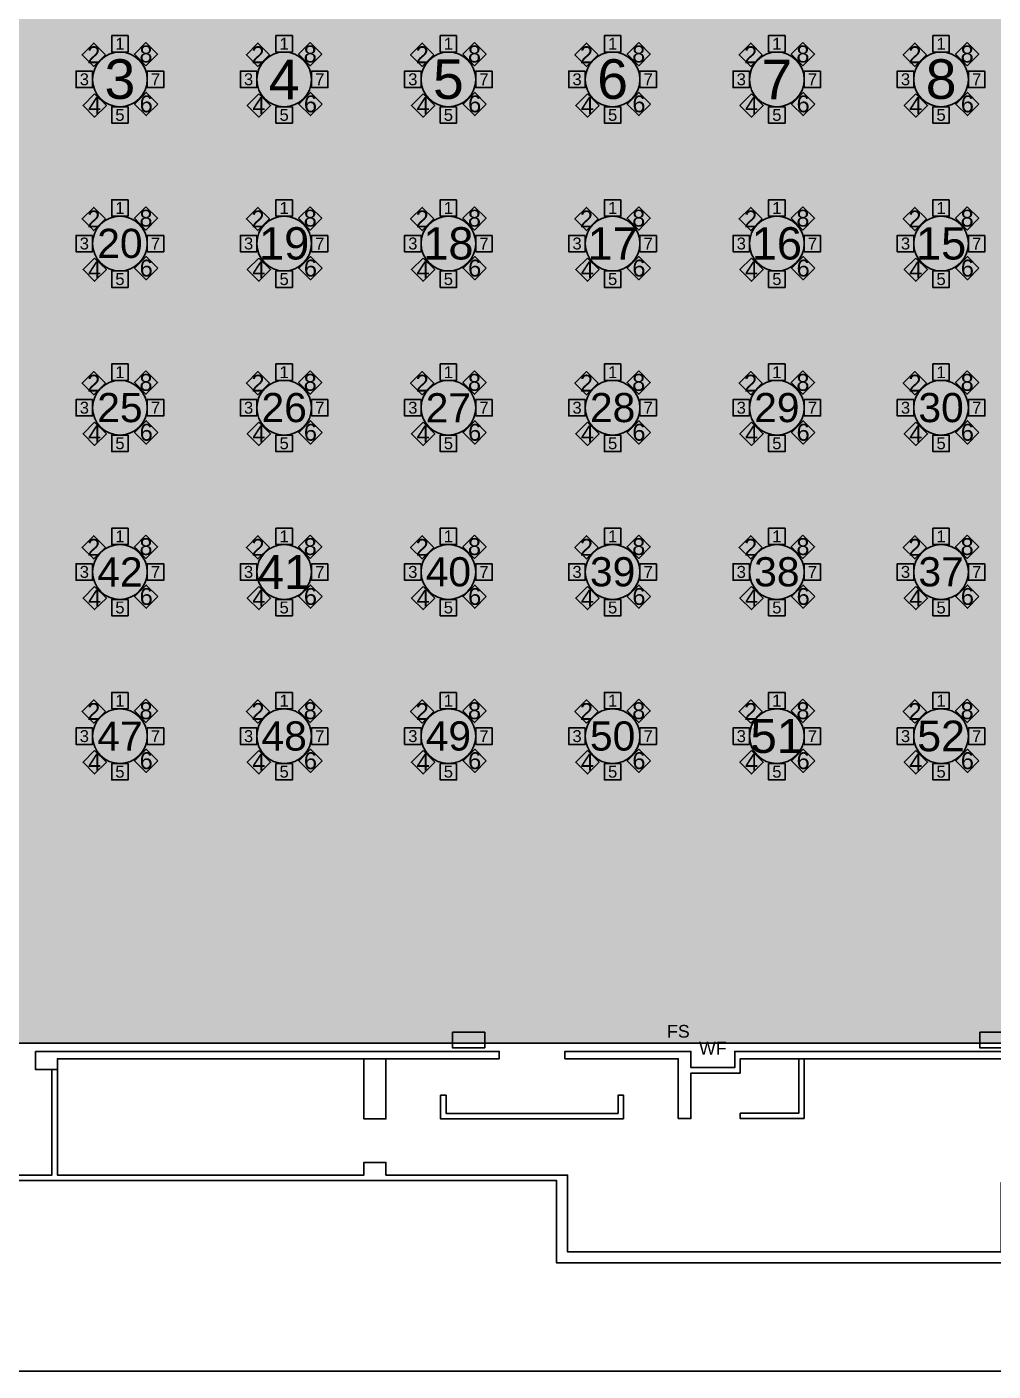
# Model space of a CAD drawing. Header units: feet. Extents: x 280 to 544, y 563 to 815.
# Drawn here: x 345 to 433.2, y 562.8 to 685.6 of the extents above; entities that cross this region are included whole.
import ezdxf
from ezdxf.enums import TextEntityAlignment as Align

# ---------------------------------------------------------------- set-up
doc = ezdxf.new("R2010")
doc.units = ezdxf.units.FT
doc.header["$MEASUREMENT"] = 0
for name, color, linetype in [('[labels]', 7, 'Continuous'), ('Background', 7, 'Continuous'), ('Border', 7, 'Continuous'), ('Building', 7, 'Continuous'), ('Layer 1', 7, 'Continuous')]:
    doc.layers.add(name, color=color, linetype=linetype)
doc.styles.add('Arial', font='Arial.ttf')

msp = doc.modelspace()

# ---------------------------------------------------------------- hatches: boundary and pattern name
at = {"layer": 'Background', "lineweight": 0, "true_color": 0xe6e6e6, "transparency": 33554687}
h = msp.add_hatch(color=254, dxfattribs=at)
h.dxf.hatch_style = 1
h.paths.add_polyline_path([(491.79, 760.88), (310.54, 760.88), (310.54, 592.71), (491.79, 592.71)])
at = {"layer": 'Layer 1', "lineweight": 0, "true_color": 0xd5a6bd, "transparency": 33554687}
h = msp.add_hatch(color=9, dxfattribs=at)
edge = h.paths.add_edge_path(flags=0)
edge.add_ellipse((353.46, 680.76), major_axis=(2.5, 0), ratio=1, start_angle=0.0057, end_angle=360, ccw=False)
edge.add_line((355.96, 680.76), (355.96, 680.76))
h = msp.add_hatch(color=9, dxfattribs=at)
edge = h.paths.add_edge_path(flags=0)
edge.add_ellipse((368.46, 680.76), major_axis=(2.5, 0), ratio=1, start_angle=0.0057, end_angle=360, ccw=False)
edge.add_line((370.96, 680.76), (370.96, 680.76))
h = msp.add_hatch(color=9, dxfattribs=at)
edge = h.paths.add_edge_path(flags=0)
edge.add_ellipse((383.46, 680.76), major_axis=(2.5, 0), ratio=1, start_angle=0.0057, end_angle=360, ccw=False)
edge.add_line((385.96, 680.76), (385.96, 680.76))
h = msp.add_hatch(color=9, dxfattribs=at)
edge = h.paths.add_edge_path(flags=0)
edge.add_ellipse((398.46, 680.76), major_axis=(2.5, 0), ratio=1, start_angle=0.0057, end_angle=360, ccw=False)
edge.add_line((400.96, 680.76), (400.96, 680.76))
h = msp.add_hatch(color=9, dxfattribs=at)
edge = h.paths.add_edge_path(flags=0)
edge.add_ellipse((413.46, 680.76), major_axis=(2.5, 0), ratio=1, start_angle=0.0057, end_angle=360, ccw=False)
edge.add_line((415.96, 680.76), (415.96, 680.76))
h = msp.add_hatch(color=9, dxfattribs=at)
edge = h.paths.add_edge_path(flags=0)
edge.add_ellipse((428.46, 680.76), major_axis=(2.5, 0), ratio=1, start_angle=0.0057, end_angle=360, ccw=False)
edge.add_line((430.96, 680.76), (430.96, 680.76))
h = msp.add_hatch(color=9, dxfattribs=at)
edge = h.paths.add_edge_path(flags=0)
edge.add_ellipse((353.46, 665.76), major_axis=(2.5, 0), ratio=1, start_angle=0.0057, end_angle=360, ccw=False)
edge.add_line((355.96, 665.76), (355.96, 665.76))
h = msp.add_hatch(color=9, dxfattribs=at)
edge = h.paths.add_edge_path(flags=0)
edge.add_ellipse((368.46, 665.76), major_axis=(2.5, 0), ratio=1, start_angle=0.0057, end_angle=360, ccw=False)
edge.add_line((370.96, 665.76), (370.96, 665.76))
h = msp.add_hatch(color=9, dxfattribs=at)
edge = h.paths.add_edge_path(flags=0)
edge.add_ellipse((383.46, 665.76), major_axis=(2.5, 0), ratio=1, start_angle=0.0057, end_angle=360, ccw=False)
edge.add_line((385.96, 665.76), (385.96, 665.76))
h = msp.add_hatch(color=9, dxfattribs=at)
edge = h.paths.add_edge_path(flags=0)
edge.add_ellipse((398.46, 665.76), major_axis=(2.5, 0), ratio=1, start_angle=0.0057, end_angle=360, ccw=False)
edge.add_line((400.96, 665.76), (400.96, 665.76))
h = msp.add_hatch(color=9, dxfattribs=at)
edge = h.paths.add_edge_path(flags=0)
edge.add_ellipse((413.46, 665.76), major_axis=(2.5, 0), ratio=1, start_angle=0.0057, end_angle=360, ccw=False)
edge.add_line((415.96, 665.76), (415.96, 665.76))
h = msp.add_hatch(color=9, dxfattribs=at)
edge = h.paths.add_edge_path(flags=0)
edge.add_ellipse((428.46, 665.76), major_axis=(2.5, 0), ratio=1, start_angle=0.0057, end_angle=360, ccw=False)
edge.add_line((430.96, 665.76), (430.96, 665.76))
h = msp.add_hatch(color=9, dxfattribs=at)
edge = h.paths.add_edge_path(flags=0)
edge.add_ellipse((353.46, 650.76), major_axis=(2.5, 0), ratio=1, start_angle=0.0057, end_angle=360, ccw=False)
edge.add_line((355.96, 650.76), (355.96, 650.76))
h = msp.add_hatch(color=9, dxfattribs=at)
edge = h.paths.add_edge_path(flags=0)
edge.add_ellipse((368.46, 650.76), major_axis=(2.5, 0), ratio=1, start_angle=0.0057, end_angle=360, ccw=False)
edge.add_line((370.96, 650.76), (370.96, 650.76))
h = msp.add_hatch(color=9, dxfattribs=at)
edge = h.paths.add_edge_path(flags=0)
edge.add_ellipse((383.46, 650.76), major_axis=(2.5, 0), ratio=1, start_angle=0.0057, end_angle=360, ccw=False)
edge.add_line((385.96, 650.76), (385.96, 650.76))
h = msp.add_hatch(color=9, dxfattribs=at)
edge = h.paths.add_edge_path(flags=0)
edge.add_ellipse((398.46, 650.76), major_axis=(2.5, 0), ratio=1, start_angle=0.0057, end_angle=360, ccw=False)
edge.add_line((400.96, 650.76), (400.96, 650.76))
h = msp.add_hatch(color=9, dxfattribs=at)
edge = h.paths.add_edge_path(flags=0)
edge.add_ellipse((413.46, 650.76), major_axis=(2.5, 0), ratio=1, start_angle=0.0057, end_angle=360, ccw=False)
edge.add_line((415.96, 650.76), (415.96, 650.76))
h = msp.add_hatch(color=9, dxfattribs=at)
edge = h.paths.add_edge_path(flags=0)
edge.add_ellipse((428.46, 650.76), major_axis=(2.5, 0), ratio=1, start_angle=0.0057, end_angle=360, ccw=False)
edge.add_line((430.96, 650.76), (430.96, 650.76))
h = msp.add_hatch(color=9, dxfattribs=at)
edge = h.paths.add_edge_path(flags=0)
edge.add_ellipse((353.46, 635.76), major_axis=(2.5, 0), ratio=1, start_angle=0.0057, end_angle=360, ccw=False)
edge.add_line((355.96, 635.76), (355.96, 635.76))
h = msp.add_hatch(color=9, dxfattribs=at)
edge = h.paths.add_edge_path(flags=0)
edge.add_ellipse((368.46, 635.76), major_axis=(2.5, 0), ratio=1, start_angle=0.0057, end_angle=360, ccw=False)
edge.add_line((370.96, 635.76), (370.96, 635.76))
h = msp.add_hatch(color=9, dxfattribs=at)
edge = h.paths.add_edge_path(flags=0)
edge.add_ellipse((383.46, 635.76), major_axis=(2.5, 0), ratio=1, start_angle=0.0057, end_angle=360, ccw=False)
edge.add_line((385.96, 635.76), (385.96, 635.76))
h = msp.add_hatch(color=9, dxfattribs=at)
edge = h.paths.add_edge_path(flags=0)
edge.add_ellipse((398.46, 635.76), major_axis=(2.5, 0), ratio=1, start_angle=0.0057, end_angle=360, ccw=False)
edge.add_line((400.96, 635.76), (400.96, 635.76))
h = msp.add_hatch(color=9, dxfattribs=at)
edge = h.paths.add_edge_path(flags=0)
edge.add_ellipse((413.46, 635.76), major_axis=(2.5, 0), ratio=1, start_angle=0.0057, end_angle=360, ccw=False)
edge.add_line((415.96, 635.76), (415.96, 635.76))
h = msp.add_hatch(color=9, dxfattribs=at)
edge = h.paths.add_edge_path(flags=0)
edge.add_ellipse((428.46, 635.76), major_axis=(2.5, 0), ratio=1, start_angle=0.0057, end_angle=360, ccw=False)
edge.add_line((430.96, 635.76), (430.96, 635.76))
h = msp.add_hatch(color=9, dxfattribs=at)
edge = h.paths.add_edge_path(flags=0)
edge.add_ellipse((353.46, 620.76), major_axis=(2.5, 0), ratio=1, start_angle=0.0057, end_angle=360, ccw=False)
edge.add_line((355.96, 620.76), (355.96, 620.76))
h = msp.add_hatch(color=9, dxfattribs=at)
edge = h.paths.add_edge_path(flags=0)
edge.add_ellipse((368.46, 620.76), major_axis=(2.5, 0), ratio=1, start_angle=0.0057, end_angle=360, ccw=False)
edge.add_line((370.96, 620.76), (370.96, 620.76))
h = msp.add_hatch(color=9, dxfattribs=at)
edge = h.paths.add_edge_path(flags=0)
edge.add_ellipse((383.46, 620.76), major_axis=(2.5, 0), ratio=1, start_angle=0.0057, end_angle=360, ccw=False)
edge.add_line((385.96, 620.76), (385.96, 620.76))
h = msp.add_hatch(color=9, dxfattribs=at)
edge = h.paths.add_edge_path(flags=0)
edge.add_ellipse((398.46, 620.76), major_axis=(2.5, 0), ratio=1, start_angle=0.0057, end_angle=360, ccw=False)
edge.add_line((400.96, 620.76), (400.96, 620.76))
h = msp.add_hatch(color=9, dxfattribs=at)
edge = h.paths.add_edge_path(flags=0)
edge.add_ellipse((413.46, 620.76), major_axis=(2.5, 0), ratio=1, start_angle=0.0057, end_angle=360, ccw=False)
edge.add_line((415.96, 620.76), (415.96, 620.76))
h = msp.add_hatch(color=9, dxfattribs=at)
edge = h.paths.add_edge_path(flags=0)
edge.add_ellipse((428.46, 620.76), major_axis=(2.5, 0), ratio=1, start_angle=0.0057, end_angle=360, ccw=False)
edge.add_line((430.96, 620.76), (430.96, 620.76))

# ---------------------------------------------------------------- linework, layer by layer
at = {"layer": 'Background', "color": 254, "lineweight": 0, "true_color": 0xe6e6e6, "transparency": 33554687}
msp.add_lwpolyline([(491.79, 760.88), (310.54, 760.88), (310.54, 592.71), (491.79, 592.71)], close=True, dxfattribs=at)
at = {"layer": 'Background', "color": 254, "lineweight": 25, "true_color": 0xe6e6e6}
msp.add_lwpolyline([(491.79, 760.88), (310.54, 760.88), (310.54, 592.71), (491.79, 592.71)], close=True, dxfattribs=at)
at = {"layer": 'Border', "color": 18, "lineweight": 25, "true_color": 0x000000}
msp.add_lwpolyline([(279.85, 562.76), (543.85, 562.76), (543.85, 814.76), (279.85, 814.76)], close=True, dxfattribs=at)
at = {"layer": 'Building', "color": 18, "lineweight": 25, "true_color": 0x000000}
for points in [[(386.78, 592.29), (386.78, 593.72), (383.84, 593.72), (383.84, 592.29)], [(434.94, 592.29), (434.94, 593.72), (432, 593.72), (432, 592.29)], [(377.75, 591.3), (377.75, 585.8), (375.75, 585.8), (375.75, 591.3)], [(415.96, 585.82), (415.96, 591.3), (415.46, 591.3), (415.46, 586.32), (410.12, 586.32), (410.12, 585.82), (415.46, 585.82)], [(399.46, 585.8), (382.75, 585.8), (382.75, 587.96), (383.25, 587.96), (383.25, 586.3), (398.96, 586.3), (398.96, 587.96), (399.46, 587.96)]]:
    msp.add_lwpolyline(points, close=True, dxfattribs=at)
for points in [[(345.75, 591.96), (388.11, 591.96), (388.11, 591.3), (347.75, 591.3), (347.75, 590.3), (347.25, 590.3), (347.25, 580.67), (307.69, 580.67), (307.69, 580.17), (393.34, 580.17), (393.34, 572.64), (505.45, 572.64), (505.45, 582.4), (504.29, 582.4), (504.29, 582.06), (499.61, 582.06), (499.61, 581.56)], [(434.46, 579.5), (438.79, 579.5), (438.79, 580), (433.96, 580), (433.96, 573.64), (394.34, 573.64), (394.34, 580.67), (377.75, 580.67), (377.75, 581.82), (375.75, 581.82), (375.75, 580.67), (347.75, 580.67), (347.75, 590.3), (345.75, 590.3), (345.75, 591.96)], [(404.46, 585.82), (404.46, 591.3), (394.11, 591.3), (394.11, 591.96), (405.61, 591.96), (405.61, 590.48), (409.61, 590.48), (409.61, 591.96), (415.96, 591.96), (433.96, 591.96), (447.46, 591.96)], [(404.46, 585.82), (405.61, 585.82), (405.61, 589.98), (410.11, 589.98), (410.11, 591.3), (447.46, 591.3), (447.46, 591.96)]]:
    msp.add_lwpolyline(points, dxfattribs=at)
at = {"layer": 'Layer 1', "color": 18, "lineweight": 25, "true_color": 0x000000}
for points in [[(352.13, 683.01), (351.07, 684.07), (350.01, 683.01), (351.07, 681.95)], [(354.21, 684.76), (352.71, 684.76), (352.71, 683.26), (354.21, 683.26)], [(355.84, 684.13), (354.78, 683.07), (355.84, 682), (356.9, 683.07)], [(367.13, 683.01), (366.07, 684.07), (365.01, 683.01), (366.07, 681.95)], [(369.21, 684.76), (367.71, 684.76), (367.71, 683.26), (369.21, 683.26)], [(370.84, 684.13), (369.78, 683.07), (370.84, 682), (371.9, 683.07)], [(382.13, 683.01), (381.07, 684.07), (380.01, 683.01), (381.07, 681.95)], [(384.21, 684.76), (382.71, 684.76), (382.71, 683.26), (384.21, 683.26)], [(385.84, 684.13), (384.78, 683.07), (385.84, 682), (386.9, 683.07)], [(397.13, 683.01), (396.07, 684.07), (395.01, 683.01), (396.07, 681.95)], [(399.21, 684.76), (397.71, 684.76), (397.71, 683.26), (399.21, 683.26)], [(400.84, 684.13), (399.78, 683.07), (400.84, 682), (401.9, 683.07)], [(412.13, 683.01), (411.07, 684.07), (410.01, 683.01), (411.07, 681.95)], [(414.21, 684.76), (412.71, 684.76), (412.71, 683.26), (414.21, 683.26)], [(415.84, 684.13), (414.78, 683.07), (415.84, 682), (416.9, 683.07)], [(427.13, 683.01), (426.07, 684.07), (425.01, 683.01), (426.07, 681.95)], [(429.21, 684.76), (427.71, 684.76), (427.71, 683.26), (429.21, 683.26)], [(430.84, 684.13), (429.78, 683.07), (430.84, 682), (431.9, 683.07)], [(350.96, 681.51), (349.46, 681.51), (349.46, 680.01), (350.96, 680.01)], [(357.46, 681.51), (355.96, 681.51), (355.96, 680.01), (357.46, 680.01)], [(365.96, 681.51), (364.46, 681.51), (364.46, 680.01), (365.96, 680.01)], [(372.46, 681.51), (370.96, 681.51), (370.96, 680.01), (372.46, 680.01)], [(380.96, 681.51), (379.46, 681.51), (379.46, 680.01), (380.96, 680.01)], [(387.46, 681.51), (385.96, 681.51), (385.96, 680.01), (387.46, 680.01)], [(395.96, 681.51), (394.46, 681.51), (394.46, 680.01), (395.96, 680.01)], [(402.46, 681.51), (400.96, 681.51), (400.96, 680.01), (402.46, 680.01)], [(410.96, 681.51), (409.46, 681.51), (409.46, 680.01), (410.96, 680.01)], [(417.46, 681.51), (415.96, 681.51), (415.96, 680.01), (417.46, 680.01)], [(425.96, 681.51), (424.46, 681.51), (424.46, 680.01), (425.96, 680.01)], [(432.46, 681.51), (430.96, 681.51), (430.96, 680.01), (432.46, 680.01)], [(351.15, 679.44), (350.09, 678.38), (351.15, 677.32), (352.22, 678.38)], [(356.92, 678.51), (355.86, 679.57), (354.8, 678.51), (355.86, 677.45)], [(366.15, 679.44), (365.09, 678.38), (366.15, 677.32), (367.22, 678.38)], [(371.92, 678.51), (370.86, 679.57), (369.8, 678.51), (370.86, 677.45)], [(381.15, 679.44), (380.09, 678.38), (381.15, 677.32), (382.22, 678.38)], [(386.92, 678.51), (385.86, 679.57), (384.8, 678.51), (385.86, 677.45)], [(396.15, 679.44), (395.09, 678.38), (396.15, 677.32), (397.22, 678.38)], [(401.92, 678.51), (400.86, 679.57), (399.8, 678.51), (400.86, 677.45)], [(411.15, 679.44), (410.09, 678.38), (411.15, 677.32), (412.22, 678.38)], [(416.92, 678.51), (415.86, 679.57), (414.8, 678.51), (415.86, 677.45)], [(426.15, 679.44), (425.09, 678.38), (426.15, 677.32), (427.22, 678.38)], [(431.92, 678.51), (430.86, 679.57), (429.8, 678.51), (430.86, 677.45)], [(354.21, 678.26), (352.71, 678.26), (352.71, 676.76), (354.21, 676.76)], [(369.21, 678.26), (367.71, 678.26), (367.71, 676.76), (369.21, 676.76)], [(384.21, 678.26), (382.71, 678.26), (382.71, 676.76), (384.21, 676.76)], [(399.21, 678.26), (397.71, 678.26), (397.71, 676.76), (399.21, 676.76)], [(414.21, 678.26), (412.71, 678.26), (412.71, 676.76), (414.21, 676.76)], [(429.21, 678.26), (427.71, 678.26), (427.71, 676.76), (429.21, 676.76)], [(354.21, 669.76), (352.71, 669.76), (352.71, 668.26), (354.21, 668.26)], [(369.21, 669.76), (367.71, 669.76), (367.71, 668.26), (369.21, 668.26)], [(384.21, 669.76), (382.71, 669.76), (382.71, 668.26), (384.21, 668.26)], [(399.21, 669.76), (397.71, 669.76), (397.71, 668.26), (399.21, 668.26)], [(414.21, 669.76), (412.71, 669.76), (412.71, 668.26), (414.21, 668.26)], [(429.21, 669.76), (427.71, 669.76), (427.71, 668.26), (429.21, 668.26)], [(352.13, 668.01), (351.07, 669.07), (350.01, 668.01), (351.07, 666.95)], [(355.84, 669.13), (354.78, 668.07), (355.84, 667), (356.9, 668.07)], [(367.13, 668.01), (366.07, 669.07), (365.01, 668.01), (366.07, 666.95)], [(370.84, 669.13), (369.78, 668.07), (370.84, 667), (371.9, 668.07)], [(382.13, 668.01), (381.07, 669.07), (380.01, 668.01), (381.07, 666.95)], [(385.84, 669.13), (384.78, 668.07), (385.84, 667), (386.9, 668.07)], [(397.13, 668.01), (396.07, 669.07), (395.01, 668.01), (396.07, 666.95)], [(400.84, 669.13), (399.78, 668.07), (400.84, 667), (401.9, 668.07)], [(412.13, 668.01), (411.07, 669.07), (410.01, 668.01), (411.07, 666.95)], [(415.84, 669.13), (414.78, 668.07), (415.84, 667), (416.9, 668.07)], [(427.13, 668.01), (426.07, 669.07), (425.01, 668.01), (426.07, 666.95)], [(430.84, 669.13), (429.78, 668.07), (430.84, 667), (431.9, 668.07)], [(350.96, 666.51), (349.46, 666.51), (349.46, 665.01), (350.96, 665.01)], [(357.46, 666.51), (355.96, 666.51), (355.96, 665.01), (357.46, 665.01)], [(365.96, 666.51), (364.46, 666.51), (364.46, 665.01), (365.96, 665.01)], [(372.46, 666.51), (370.96, 666.51), (370.96, 665.01), (372.46, 665.01)], [(380.96, 666.51), (379.46, 666.51), (379.46, 665.01), (380.96, 665.01)], [(387.46, 666.51), (385.96, 666.51), (385.96, 665.01), (387.46, 665.01)], [(395.96, 666.51), (394.46, 666.51), (394.46, 665.01), (395.96, 665.01)], [(402.46, 666.51), (400.96, 666.51), (400.96, 665.01), (402.46, 665.01)], [(410.96, 666.51), (409.46, 666.51), (409.46, 665.01), (410.96, 665.01)], [(417.46, 666.51), (415.96, 666.51), (415.96, 665.01), (417.46, 665.01)], [(425.96, 666.51), (424.46, 666.51), (424.46, 665.01), (425.96, 665.01)], [(432.46, 666.51), (430.96, 666.51), (430.96, 665.01), (432.46, 665.01)], [(351.15, 664.44), (350.09, 663.38), (351.15, 662.32), (352.22, 663.38)], [(356.92, 663.51), (355.86, 664.57), (354.8, 663.51), (355.86, 662.45)], [(366.15, 664.44), (365.09, 663.38), (366.15, 662.32), (367.22, 663.38)], [(371.92, 663.51), (370.86, 664.57), (369.8, 663.51), (370.86, 662.45)], [(381.15, 664.44), (380.09, 663.38), (381.15, 662.32), (382.22, 663.38)], [(386.92, 663.51), (385.86, 664.57), (384.8, 663.51), (385.86, 662.45)], [(396.15, 664.44), (395.09, 663.38), (396.15, 662.32), (397.22, 663.38)], [(401.92, 663.51), (400.86, 664.57), (399.8, 663.51), (400.86, 662.45)], [(411.15, 664.44), (410.09, 663.38), (411.15, 662.32), (412.22, 663.38)], [(416.92, 663.51), (415.86, 664.57), (414.8, 663.51), (415.86, 662.45)], [(426.15, 664.44), (425.09, 663.38), (426.15, 662.32), (427.22, 663.38)], [(431.92, 663.51), (430.86, 664.57), (429.8, 663.51), (430.86, 662.45)], [(354.21, 663.26), (352.71, 663.26), (352.71, 661.76), (354.21, 661.76)], [(369.21, 663.26), (367.71, 663.26), (367.71, 661.76), (369.21, 661.76)], [(384.21, 663.26), (382.71, 663.26), (382.71, 661.76), (384.21, 661.76)], [(399.21, 663.26), (397.71, 663.26), (397.71, 661.76), (399.21, 661.76)], [(414.21, 663.26), (412.71, 663.26), (412.71, 661.76), (414.21, 661.76)], [(429.21, 663.26), (427.71, 663.26), (427.71, 661.76), (429.21, 661.76)], [(354.21, 654.76), (352.71, 654.76), (352.71, 653.26), (354.21, 653.26)], [(369.21, 654.76), (367.71, 654.76), (367.71, 653.26), (369.21, 653.26)], [(384.21, 654.76), (382.71, 654.76), (382.71, 653.26), (384.21, 653.26)], [(399.21, 654.76), (397.71, 654.76), (397.71, 653.26), (399.21, 653.26)], [(414.21, 654.76), (412.71, 654.76), (412.71, 653.26), (414.21, 653.26)], [(429.21, 654.76), (427.71, 654.76), (427.71, 653.26), (429.21, 653.26)], [(352.13, 653.01), (351.07, 654.07), (350.01, 653.01), (351.07, 651.95)], [(355.84, 654.13), (354.78, 653.07), (355.84, 652), (356.9, 653.07)], [(367.13, 653.01), (366.07, 654.07), (365.01, 653.01), (366.07, 651.95)], [(370.84, 654.13), (369.78, 653.07), (370.84, 652), (371.9, 653.07)], [(382.13, 653.01), (381.07, 654.07), (380.01, 653.01), (381.07, 651.95)], [(385.84, 654.13), (384.78, 653.07), (385.84, 652), (386.9, 653.07)], [(397.13, 653.01), (396.07, 654.07), (395.01, 653.01), (396.07, 651.95)], [(400.84, 654.13), (399.78, 653.07), (400.84, 652), (401.9, 653.07)], [(412.13, 653.01), (411.07, 654.07), (410.01, 653.01), (411.07, 651.95)], [(415.84, 654.13), (414.78, 653.07), (415.84, 652), (416.9, 653.07)], [(427.13, 653.01), (426.07, 654.07), (425.01, 653.01), (426.07, 651.95)], [(430.84, 654.13), (429.78, 653.07), (430.84, 652), (431.9, 653.07)], [(350.96, 651.51), (349.46, 651.51), (349.46, 650.01), (350.96, 650.01)], [(357.46, 651.51), (355.96, 651.51), (355.96, 650.01), (357.46, 650.01)], [(365.96, 651.51), (364.46, 651.51), (364.46, 650.01), (365.96, 650.01)], [(372.46, 651.51), (370.96, 651.51), (370.96, 650.01), (372.46, 650.01)], [(380.96, 651.51), (379.46, 651.51), (379.46, 650.01), (380.96, 650.01)], [(387.46, 651.51), (385.96, 651.51), (385.96, 650.01), (387.46, 650.01)], [(395.96, 651.51), (394.46, 651.51), (394.46, 650.01), (395.96, 650.01)], [(402.46, 651.51), (400.96, 651.51), (400.96, 650.01), (402.46, 650.01)], [(410.96, 651.51), (409.46, 651.51), (409.46, 650.01), (410.96, 650.01)], [(417.46, 651.51), (415.96, 651.51), (415.96, 650.01), (417.46, 650.01)], [(425.96, 651.51), (424.46, 651.51), (424.46, 650.01), (425.96, 650.01)], [(432.46, 651.51), (430.96, 651.51), (430.96, 650.01), (432.46, 650.01)], [(351.15, 649.44), (350.09, 648.38), (351.15, 647.32), (352.22, 648.38)], [(356.92, 648.51), (355.86, 649.57), (354.8, 648.51), (355.86, 647.45)], [(366.15, 649.44), (365.09, 648.38), (366.15, 647.32), (367.22, 648.38)], [(371.92, 648.51), (370.86, 649.57), (369.8, 648.51), (370.86, 647.45)], [(381.15, 649.44), (380.09, 648.38), (381.15, 647.32), (382.22, 648.38)], [(386.92, 648.51), (385.86, 649.57), (384.8, 648.51), (385.86, 647.45)], [(396.15, 649.44), (395.09, 648.38), (396.15, 647.32), (397.22, 648.38)], [(401.92, 648.51), (400.86, 649.57), (399.8, 648.51), (400.86, 647.45)], [(411.15, 649.44), (410.09, 648.38), (411.15, 647.32), (412.22, 648.38)], [(416.92, 648.51), (415.86, 649.57), (414.8, 648.51), (415.86, 647.45)], [(426.15, 649.44), (425.09, 648.38), (426.15, 647.32), (427.22, 648.38)], [(431.92, 648.51), (430.86, 649.57), (429.8, 648.51), (430.86, 647.45)], [(354.21, 648.26), (352.71, 648.26), (352.71, 646.76), (354.21, 646.76)], [(369.21, 648.26), (367.71, 648.26), (367.71, 646.76), (369.21, 646.76)], [(384.21, 648.26), (382.71, 648.26), (382.71, 646.76), (384.21, 646.76)], [(399.21, 648.26), (397.71, 648.26), (397.71, 646.76), (399.21, 646.76)], [(414.21, 648.26), (412.71, 648.26), (412.71, 646.76), (414.21, 646.76)], [(429.21, 648.26), (427.71, 648.26), (427.71, 646.76), (429.21, 646.76)], [(352.13, 638.01), (351.07, 639.07), (350.01, 638.01), (351.07, 636.95)], [(354.21, 639.76), (352.71, 639.76), (352.71, 638.26), (354.21, 638.26)], [(355.84, 639.13), (354.78, 638.07), (355.84, 637), (356.9, 638.07)], [(367.13, 638.01), (366.07, 639.07), (365.01, 638.01), (366.07, 636.95)], [(369.21, 639.76), (367.71, 639.76), (367.71, 638.26), (369.21, 638.26)], [(370.84, 639.13), (369.78, 638.07), (370.84, 637), (371.9, 638.07)], [(382.13, 638.01), (381.07, 639.07), (380.01, 638.01), (381.07, 636.95)], [(384.21, 639.76), (382.71, 639.76), (382.71, 638.26), (384.21, 638.26)], [(385.84, 639.13), (384.78, 638.07), (385.84, 637), (386.9, 638.07)], [(397.13, 638.01), (396.07, 639.07), (395.01, 638.01), (396.07, 636.95)], [(399.21, 639.76), (397.71, 639.76), (397.71, 638.26), (399.21, 638.26)], [(400.84, 639.13), (399.78, 638.07), (400.84, 637), (401.9, 638.07)], [(412.13, 638.01), (411.07, 639.07), (410.01, 638.01), (411.07, 636.95)], [(414.21, 639.76), (412.71, 639.76), (412.71, 638.26), (414.21, 638.26)], [(415.84, 639.13), (414.78, 638.07), (415.84, 637), (416.9, 638.07)], [(427.13, 638.01), (426.07, 639.07), (425.01, 638.01), (426.07, 636.95)], [(429.21, 639.76), (427.71, 639.76), (427.71, 638.26), (429.21, 638.26)], [(430.84, 639.13), (429.78, 638.07), (430.84, 637), (431.9, 638.07)], [(350.96, 636.51), (349.46, 636.51), (349.46, 635.01), (350.96, 635.01)], [(357.46, 636.51), (355.96, 636.51), (355.96, 635.01), (357.46, 635.01)], [(365.96, 636.51), (364.46, 636.51), (364.46, 635.01), (365.96, 635.01)], [(372.46, 636.51), (370.96, 636.51), (370.96, 635.01), (372.46, 635.01)], [(380.96, 636.51), (379.46, 636.51), (379.46, 635.01), (380.96, 635.01)], [(387.46, 636.51), (385.96, 636.51), (385.96, 635.01), (387.46, 635.01)], [(395.96, 636.51), (394.46, 636.51), (394.46, 635.01), (395.96, 635.01)], [(402.46, 636.51), (400.96, 636.51), (400.96, 635.01), (402.46, 635.01)], [(410.96, 636.51), (409.46, 636.51), (409.46, 635.01), (410.96, 635.01)], [(417.46, 636.51), (415.96, 636.51), (415.96, 635.01), (417.46, 635.01)], [(425.96, 636.51), (424.46, 636.51), (424.46, 635.01), (425.96, 635.01)], [(432.46, 636.51), (430.96, 636.51), (430.96, 635.01), (432.46, 635.01)], [(351.15, 634.44), (350.09, 633.38), (351.15, 632.32), (352.22, 633.38)], [(356.92, 633.51), (355.86, 634.57), (354.8, 633.51), (355.86, 632.45)], [(366.15, 634.44), (365.09, 633.38), (366.15, 632.32), (367.22, 633.38)], [(371.92, 633.51), (370.86, 634.57), (369.8, 633.51), (370.86, 632.45)], [(381.15, 634.44), (380.09, 633.38), (381.15, 632.32), (382.22, 633.38)], [(386.92, 633.51), (385.86, 634.57), (384.8, 633.51), (385.86, 632.45)], [(396.15, 634.44), (395.09, 633.38), (396.15, 632.32), (397.22, 633.38)], [(401.92, 633.51), (400.86, 634.57), (399.8, 633.51), (400.86, 632.45)], [(411.15, 634.44), (410.09, 633.38), (411.15, 632.32), (412.22, 633.38)], [(416.92, 633.51), (415.86, 634.57), (414.8, 633.51), (415.86, 632.45)], [(426.15, 634.44), (425.09, 633.38), (426.15, 632.32), (427.22, 633.38)], [(431.92, 633.51), (430.86, 634.57), (429.8, 633.51), (430.86, 632.45)], [(354.21, 633.26), (352.71, 633.26), (352.71, 631.76), (354.21, 631.76)], [(369.21, 633.26), (367.71, 633.26), (367.71, 631.76), (369.21, 631.76)], [(384.21, 633.26), (382.71, 633.26), (382.71, 631.76), (384.21, 631.76)], [(399.21, 633.26), (397.71, 633.26), (397.71, 631.76), (399.21, 631.76)], [(414.21, 633.26), (412.71, 633.26), (412.71, 631.76), (414.21, 631.76)], [(429.21, 633.26), (427.71, 633.26), (427.71, 631.76), (429.21, 631.76)], [(352.13, 623.01), (351.07, 624.07), (350.01, 623.01), (351.07, 621.95)], [(354.21, 624.76), (352.71, 624.76), (352.71, 623.26), (354.21, 623.26)], [(355.84, 624.13), (354.78, 623.07), (355.84, 622), (356.9, 623.07)], [(367.13, 623.01), (366.07, 624.07), (365.01, 623.01), (366.07, 621.95)], [(369.21, 624.76), (367.71, 624.76), (367.71, 623.26), (369.21, 623.26)], [(370.84, 624.13), (369.78, 623.07), (370.84, 622), (371.9, 623.07)], [(382.13, 623.01), (381.07, 624.07), (380.01, 623.01), (381.07, 621.95)], [(384.21, 624.76), (382.71, 624.76), (382.71, 623.26), (384.21, 623.26)], [(385.84, 624.13), (384.78, 623.07), (385.84, 622), (386.9, 623.07)], [(397.13, 623.01), (396.07, 624.07), (395.01, 623.01), (396.07, 621.95)], [(399.21, 624.76), (397.71, 624.76), (397.71, 623.26), (399.21, 623.26)], [(400.84, 624.13), (399.78, 623.07), (400.84, 622), (401.9, 623.07)], [(412.13, 623.01), (411.07, 624.07), (410.01, 623.01), (411.07, 621.95)], [(414.21, 624.76), (412.71, 624.76), (412.71, 623.26), (414.21, 623.26)], [(415.84, 624.13), (414.78, 623.07), (415.84, 622), (416.9, 623.07)], [(427.13, 623.01), (426.07, 624.07), (425.01, 623.01), (426.07, 621.95)], [(429.21, 624.76), (427.71, 624.76), (427.71, 623.26), (429.21, 623.26)], [(430.84, 624.13), (429.78, 623.07), (430.84, 622), (431.9, 623.07)], [(350.96, 621.51), (349.46, 621.51), (349.46, 620.01), (350.96, 620.01)], [(357.46, 621.51), (355.96, 621.51), (355.96, 620.01), (357.46, 620.01)], [(365.96, 621.51), (364.46, 621.51), (364.46, 620.01), (365.96, 620.01)], [(372.46, 621.51), (370.96, 621.51), (370.96, 620.01), (372.46, 620.01)], [(380.96, 621.51), (379.46, 621.51), (379.46, 620.01), (380.96, 620.01)], [(387.46, 621.51), (385.96, 621.51), (385.96, 620.01), (387.46, 620.01)], [(395.96, 621.51), (394.46, 621.51), (394.46, 620.01), (395.96, 620.01)], [(402.46, 621.51), (400.96, 621.51), (400.96, 620.01), (402.46, 620.01)], [(410.96, 621.51), (409.46, 621.51), (409.46, 620.01), (410.96, 620.01)], [(417.46, 621.51), (415.96, 621.51), (415.96, 620.01), (417.46, 620.01)], [(425.96, 621.51), (424.46, 621.51), (424.46, 620.01), (425.96, 620.01)], [(432.46, 621.51), (430.96, 621.51), (430.96, 620.01), (432.46, 620.01)], [(351.15, 619.44), (350.09, 618.38), (351.15, 617.32), (352.22, 618.38)], [(356.92, 618.51), (355.86, 619.57), (354.8, 618.51), (355.86, 617.45)], [(366.15, 619.44), (365.09, 618.38), (366.15, 617.32), (367.22, 618.38)], [(371.92, 618.51), (370.86, 619.57), (369.8, 618.51), (370.86, 617.45)], [(381.15, 619.44), (380.09, 618.38), (381.15, 617.32), (382.22, 618.38)], [(386.92, 618.51), (385.86, 619.57), (384.8, 618.51), (385.86, 617.45)], [(396.15, 619.44), (395.09, 618.38), (396.15, 617.32), (397.22, 618.38)], [(401.92, 618.51), (400.86, 619.57), (399.8, 618.51), (400.86, 617.45)], [(411.15, 619.44), (410.09, 618.38), (411.15, 617.32), (412.22, 618.38)], [(416.92, 618.51), (415.86, 619.57), (414.8, 618.51), (415.86, 617.45)], [(426.15, 619.44), (425.09, 618.38), (426.15, 617.32), (427.22, 618.38)], [(431.92, 618.51), (430.86, 619.57), (429.8, 618.51), (430.86, 617.45)], [(354.21, 618.26), (352.71, 618.26), (352.71, 616.76), (354.21, 616.76)], [(369.21, 618.26), (367.71, 618.26), (367.71, 616.76), (369.21, 616.76)], [(384.21, 618.26), (382.71, 618.26), (382.71, 616.76), (384.21, 616.76)], [(399.21, 618.26), (397.71, 618.26), (397.71, 616.76), (399.21, 616.76)], [(414.21, 618.26), (412.71, 618.26), (412.71, 616.76), (414.21, 616.76)], [(429.21, 618.26), (427.71, 618.26), (427.71, 616.76), (429.21, 616.76)]]:
    msp.add_lwpolyline(points, close=True, dxfattribs=at)
for centre in [(353.46, 680.76), (368.46, 680.76), (383.46, 680.76), (398.46, 680.76), (413.46, 680.76), (428.46, 680.76), (353.46, 665.76), (368.46, 665.76), (383.46, 665.76), (398.46, 665.76), (413.46, 665.76), (428.46, 665.76), (353.46, 650.76), (368.46, 650.76), (383.46, 650.76), (398.46, 650.76), (413.46, 650.76), (428.46, 650.76), (353.46, 635.76), (368.46, 635.76), (383.46, 635.76), (398.46, 635.76), (413.46, 635.76), (428.46, 635.76), (353.46, 620.76), (368.46, 620.76), (383.46, 620.76), (398.46, 620.76), (413.46, 620.76), (428.46, 620.76)]:
    msp.add_ellipse(centre, major_axis=(2.5, 0), ratio=1, dxfattribs=at)

# ---------------------------------------------------------------- texts
at = {"layer": '[labels]', "color": 18, "true_color": 0x000000, "attachment_point": 5, "line_spacing_factor": 0.85, "style": 'Arial'}
for s, insert, char_height, width in [('1', (353.46, 684.01), 1.09, 1.5), ('1', (368.46, 684.01), 1.09, 1.5), ('1', (383.46, 684.01), 1.09, 1.5), ('1', (398.46, 684.01), 1.09, 1.5), ('1', (413.46, 684.01), 1.09, 1.5), ('1', (428.46, 684.01), 1.09, 1.5), ('2', (351.07, 683.01), 1.54, 2.1213), ('8', (355.84, 683.07), 1.54, 2.1213), ('2', (366.07, 683.01), 1.54, 2.1213), ('8', (370.84, 683.07), 1.54, 2.1213), ('2', (381.07, 683.01), 1.54, 2.1213), ('8', (385.84, 683.07), 1.54, 2.1213), ('2', (396.07, 683.01), 1.54, 2.1213), ('8', (400.84, 683.07), 1.54, 2.1213), ('2', (411.07, 683.01), 1.54, 2.1213), ('8', (415.84, 683.07), 1.54, 2.1213), ('2', (426.07, 683.01), 1.54, 2.1213), ('8', (430.84, 683.07), 1.54, 2.1213), ('3', (353.46, 680.76), 3.62, 5), ('4', (368.46, 680.76), 3.62, 5), ('5', (383.46, 680.76), 3.62, 5), ('6', (398.46, 680.76), 3.62, 5), ('7', (413.46, 680.76), 3.62, 5), ('8', (428.46, 680.76), 3.62, 5), ('3', (350.21, 680.76), 1.09, 1.5), ('7', (356.71, 680.76), 1.09, 1.5), ('3', (365.21, 680.76), 1.09, 1.5), ('7', (371.71, 680.76), 1.09, 1.5), ('3', (380.21, 680.76), 1.09, 1.5), ('7', (386.71, 680.76), 1.09, 1.5), ('3', (395.21, 680.76), 1.09, 1.5), ('7', (401.71, 680.76), 1.09, 1.5), ('3', (410.21, 680.76), 1.09, 1.5), ('7', (416.71, 680.76), 1.09, 1.5), ('3', (425.21, 680.76), 1.09, 1.5), ('7', (431.71, 680.76), 1.09, 1.5), ('4', (351.15, 678.38), 1.54, 2.1213), ('6', (355.86, 678.51), 1.54, 2.1213), ('4', (366.15, 678.38), 1.54, 2.1213), ('6', (370.86, 678.51), 1.54, 2.1213), ('4', (381.15, 678.38), 1.54, 2.1213), ('6', (385.86, 678.51), 1.54, 2.1213), ('4', (396.15, 678.38), 1.54, 2.1213), ('6', (400.86, 678.51), 1.54, 2.1213), ('4', (411.15, 678.38), 1.54, 2.1213), ('6', (415.86, 678.51), 1.54, 2.1213), ('4', (426.15, 678.38), 1.54, 2.1213), ('6', (430.86, 678.51), 1.54, 2.1213), ('5', (353.46, 677.51), 1.09, 1.5), ('5', (368.46, 677.51), 1.09, 1.5), ('5', (383.46, 677.51), 1.09, 1.5), ('5', (398.46, 677.51), 1.09, 1.5), ('5', (413.46, 677.51), 1.09, 1.5), ('5', (428.46, 677.51), 1.09, 1.5), ('1', (353.46, 669.01), 1.09, 1.5), ('1', (368.46, 669.01), 1.09, 1.5), ('1', (383.46, 669.01), 1.09, 1.5), ('1', (398.46, 669.01), 1.09, 1.5), ('1', (413.46, 669.01), 1.09, 1.5), ('1', (428.46, 669.01), 1.09, 1.5), ('2', (351.07, 668.01), 1.54, 2.1213), ('8', (355.84, 668.07), 1.54, 2.1213), ('2', (366.07, 668.01), 1.54, 2.1213), ('8', (370.84, 668.07), 1.54, 2.1213), ('2', (381.07, 668.01), 1.54, 2.1213), ('8', (385.84, 668.07), 1.54, 2.1213), ('2', (396.07, 668.01), 1.54, 2.1213), ('8', (400.84, 668.07), 1.54, 2.1213), ('2', (411.07, 668.01), 1.54, 2.1213), ('8', (415.84, 668.07), 1.54, 2.1213), ('2', (426.07, 668.01), 1.54, 2.1213), ('8', (430.84, 668.07), 1.54, 2.1213), ('20', (353.46, 665.76), 2.665, 5), ('19', (368.46, 665.76), 2.953, 5), ('18', (383.46, 665.76), 2.953, 5), ('17', (398.46, 665.76), 2.953, 5), ('16', (413.46, 665.76), 2.953, 5), ('15', (428.46, 665.76), 2.953, 5), ('3', (350.21, 665.76), 1.09, 1.5), ('7', (356.71, 665.76), 1.09, 1.5), ('3', (365.21, 665.76), 1.09, 1.5), ('7', (371.71, 665.76), 1.09, 1.5), ('3', (380.21, 665.76), 1.09, 1.5), ('7', (386.71, 665.76), 1.09, 1.5), ('3', (395.21, 665.76), 1.09, 1.5), ('7', (401.71, 665.76), 1.09, 1.5), ('3', (410.21, 665.76), 1.09, 1.5), ('7', (416.71, 665.76), 1.09, 1.5), ('3', (425.21, 665.76), 1.09, 1.5), ('7', (431.71, 665.76), 1.09, 1.5), ('4', (351.15, 663.38), 1.54, 2.1213), ('6', (355.86, 663.51), 1.54, 2.1213), ('4', (366.15, 663.38), 1.54, 2.1213), ('6', (370.86, 663.51), 1.54, 2.1213), ('4', (381.15, 663.38), 1.54, 2.1213), ('6', (385.86, 663.51), 1.54, 2.1213), ('4', (396.15, 663.38), 1.54, 2.1213), ('6', (400.86, 663.51), 1.54, 2.1213), ('4', (411.15, 663.38), 1.54, 2.1213), ('6', (415.86, 663.51), 1.54, 2.1213), ('4', (426.15, 663.38), 1.54, 2.1213), ('6', (430.86, 663.51), 1.54, 2.1213), ('5', (353.46, 662.51), 1.09, 1.5), ('5', (368.46, 662.51), 1.09, 1.5), ('5', (383.46, 662.51), 1.09, 1.5), ('5', (398.46, 662.51), 1.09, 1.5), ('5', (413.46, 662.51), 1.09, 1.5), ('5', (428.46, 662.51), 1.09, 1.5), ('1', (353.46, 654.01), 1.09, 1.5), ('1', (368.46, 654.01), 1.09, 1.5), ('1', (383.46, 654.01), 1.09, 1.5), ('1', (398.46, 654.01), 1.09, 1.5), ('1', (413.46, 654.01), 1.09, 1.5), ('1', (428.46, 654.01), 1.09, 1.5), ('2', (351.07, 653.01), 1.54, 2.1213), ('8', (355.84, 653.07), 1.54, 2.1213), ('2', (366.07, 653.01), 1.54, 2.1213), ('8', (370.84, 653.07), 1.54, 2.1213), ('2', (381.07, 653.01), 1.54, 2.1213), ('8', (385.84, 653.07), 1.54, 2.1213), ('2', (396.07, 653.01), 1.54, 2.1213), ('8', (400.84, 653.07), 1.54, 2.1213), ('2', (411.07, 653.01), 1.54, 2.1213), ('8', (415.84, 653.07), 1.54, 2.1213), ('2', (426.07, 653.01), 1.54, 2.1213), ('8', (430.84, 653.07), 1.54, 2.1213), ('25', (353.46, 650.76), 2.665, 5), ('26', (368.46, 650.76), 2.665, 5), ('27', (383.46, 650.76), 2.665, 5), ('28', (398.46, 650.76), 2.665, 5), ('29', (413.46, 650.76), 2.665, 5), ('30', (428.46, 650.76), 2.665, 5), ('3', (350.21, 650.76), 1.09, 1.5), ('7', (356.71, 650.76), 1.09, 1.5), ('3', (365.21, 650.76), 1.09, 1.5), ('7', (371.71, 650.76), 1.09, 1.5), ('3', (380.21, 650.76), 1.09, 1.5), ('7', (386.71, 650.76), 1.09, 1.5), ('3', (395.21, 650.76), 1.09, 1.5), ('7', (401.71, 650.76), 1.09, 1.5), ('3', (410.21, 650.76), 1.09, 1.5), ('7', (416.71, 650.76), 1.09, 1.5), ('3', (425.21, 650.76), 1.09, 1.5), ('7', (431.71, 650.76), 1.09, 1.5), ('4', (351.15, 648.38), 1.54, 2.1213), ('6', (355.86, 648.51), 1.54, 2.1213), ('4', (366.15, 648.38), 1.54, 2.1213), ('6', (370.86, 648.51), 1.54, 2.1213), ('4', (381.15, 648.38), 1.54, 2.1213), ('6', (385.86, 648.51), 1.54, 2.1213), ('4', (396.15, 648.38), 1.54, 2.1213), ('6', (400.86, 648.51), 1.54, 2.1213), ('4', (411.15, 648.38), 1.54, 2.1213), ('6', (415.86, 648.51), 1.54, 2.1213), ('4', (426.15, 648.38), 1.54, 2.1213), ('6', (430.86, 648.51), 1.54, 2.1213), ('5', (353.46, 647.51), 1.09, 1.5), ('5', (368.46, 647.51), 1.09, 1.5), ('5', (383.46, 647.51), 1.09, 1.5), ('5', (398.46, 647.51), 1.09, 1.5), ('5', (413.46, 647.51), 1.09, 1.5), ('5', (428.46, 647.51), 1.09, 1.5), ('2', (351.07, 638.01), 1.54, 2.1213), ('1', (353.46, 639.01), 1.09, 1.5), ('8', (355.84, 638.07), 1.54, 2.1213), ('2', (366.07, 638.01), 1.54, 2.1213), ('1', (368.46, 639.01), 1.09, 1.5), ('8', (370.84, 638.07), 1.54, 2.1213), ('2', (381.07, 638.01), 1.54, 2.1213), ('1', (383.46, 639.01), 1.09, 1.5), ('8', (385.84, 638.07), 1.54, 2.1213), ('2', (396.07, 638.01), 1.54, 2.1213), ('1', (398.46, 639.01), 1.09, 1.5), ('8', (400.84, 638.07), 1.54, 2.1213), ('2', (411.07, 638.01), 1.54, 2.1213), ('1', (413.46, 639.01), 1.09, 1.5), ('8', (415.84, 638.07), 1.54, 2.1213), ('2', (426.07, 638.01), 1.54, 2.1213), ('1', (428.46, 639.01), 1.09, 1.5), ('8', (430.84, 638.07), 1.54, 2.1213), ('3', (350.21, 635.76), 1.09, 1.5), ('42', (353.46, 635.76), 2.665, 5), ('7', (356.71, 635.76), 1.09, 1.5), ('3', (365.21, 635.76), 1.09, 1.5), ('41', (368.46, 635.76), 3.108, 5), ('7', (371.71, 635.76), 1.09, 1.5), ('3', (380.21, 635.76), 1.09, 1.5), ('40', (383.46, 635.76), 2.665, 5), ('7', (386.71, 635.76), 1.09, 1.5), ('3', (395.21, 635.76), 1.09, 1.5), ('39', (398.46, 635.76), 2.665, 5), ('7', (401.71, 635.76), 1.09, 1.5), ('3', (410.21, 635.76), 1.09, 1.5), ('38', (413.46, 635.76), 2.665, 5), ('7', (416.71, 635.76), 1.09, 1.5), ('3', (425.21, 635.76), 1.09, 1.5), ('37', (428.46, 635.76), 2.665, 5), ('7', (431.71, 635.76), 1.09, 1.5), ('4', (351.15, 633.38), 1.54, 2.1213), ('6', (355.86, 633.51), 1.54, 2.1213), ('4', (366.15, 633.38), 1.54, 2.1213), ('6', (370.86, 633.51), 1.54, 2.1213), ('4', (381.15, 633.38), 1.54, 2.1213), ('6', (385.86, 633.51), 1.54, 2.1213), ('4', (396.15, 633.38), 1.54, 2.1213), ('6', (400.86, 633.51), 1.54, 2.1213), ('4', (411.15, 633.38), 1.54, 2.1213), ('6', (415.86, 633.51), 1.54, 2.1213), ('4', (426.15, 633.38), 1.54, 2.1213), ('6', (430.86, 633.51), 1.54, 2.1213), ('5', (353.46, 632.51), 1.09, 1.5), ('5', (368.46, 632.51), 1.09, 1.5), ('5', (383.46, 632.51), 1.09, 1.5), ('5', (398.46, 632.51), 1.09, 1.5), ('5', (413.46, 632.51), 1.09, 1.5), ('5', (428.46, 632.51), 1.09, 1.5), ('1', (353.46, 624.01), 1.09, 1.5), ('8', (355.84, 623.07), 1.54, 2.1213), ('1', (368.46, 624.01), 1.09, 1.5), ('8', (370.84, 623.07), 1.54, 2.1213), ('1', (383.46, 624.01), 1.09, 1.5), ('8', (385.84, 623.07), 1.54, 2.1213), ('1', (398.46, 624.01), 1.09, 1.5), ('8', (400.84, 623.07), 1.54, 2.1213), ('1', (413.46, 624.01), 1.09, 1.5), ('8', (415.84, 623.07), 1.54, 2.1213), ('1', (428.46, 624.01), 1.09, 1.5), ('8', (430.84, 623.07), 1.54, 2.1213), ('2', (351.07, 623.01), 1.54, 2.1213), ('2', (366.07, 623.01), 1.54, 2.1213), ('2', (381.07, 623.01), 1.54, 2.1213), ('2', (396.07, 623.01), 1.54, 2.1213), ('2', (411.07, 623.01), 1.54, 2.1213), ('2', (426.07, 623.01), 1.54, 2.1213), ('47', (353.46, 620.76), 2.665, 5), ('48', (368.46, 620.76), 2.665, 5), ('49', (383.46, 620.76), 2.665, 5), ('50', (398.46, 620.76), 2.665, 5), ('51', (413.46, 620.76), 3.108, 5), ('52', (428.46, 620.76), 2.805, 5), ('3', (350.21, 620.76), 1.09, 1.5), ('7', (356.71, 620.76), 1.09, 1.5), ('3', (365.21, 620.76), 1.09, 1.5), ('7', (371.71, 620.76), 1.09, 1.5), ('3', (380.21, 620.76), 1.09, 1.5), ('7', (386.71, 620.76), 1.09, 1.5), ('3', (395.21, 620.76), 1.09, 1.5), ('7', (401.71, 620.76), 1.09, 1.5), ('3', (410.21, 620.76), 1.09, 1.5), ('7', (416.71, 620.76), 1.09, 1.5), ('3', (425.21, 620.76), 1.09, 1.5), ('7', (431.71, 620.76), 1.09, 1.5), ('4', (351.15, 618.38), 1.54, 2.1213), ('6', (355.86, 618.51), 1.54, 2.1213), ('4', (366.15, 618.38), 1.54, 2.1213), ('6', (370.86, 618.51), 1.54, 2.1213), ('4', (381.15, 618.38), 1.54, 2.1213), ('6', (385.86, 618.51), 1.54, 2.1213), ('4', (396.15, 618.38), 1.54, 2.1213), ('6', (400.86, 618.51), 1.54, 2.1213), ('4', (411.15, 618.38), 1.54, 2.1213), ('6', (415.86, 618.51), 1.54, 2.1213), ('4', (426.15, 618.38), 1.54, 2.1213), ('6', (430.86, 618.51), 1.54, 2.1213), ('5', (353.46, 617.51), 1.09, 1.5), ('5', (368.46, 617.51), 1.09, 1.5), ('5', (383.46, 617.51), 1.09, 1.5), ('5', (398.46, 617.51), 1.09, 1.5), ('5', (413.46, 617.51), 1.09, 1.5), ('5', (428.46, 617.51), 1.09, 1.5)]:
    msp.add_mtext(s, dxfattribs=dict(at, insert=insert, char_height=char_height, width=width))
at = {"layer": 'Building', "color": 18, "true_color": 0x000000, "style": 'Arial'}
for s, p in [('FS', (403.43, 594.38)), ('WF', (406.35, 592.84))]:
    msp.add_text(s, height=1.16, dxfattribs=at).set_placement(p, align=Align.TOP_LEFT)

doc.saveas('drawing.dxf')
